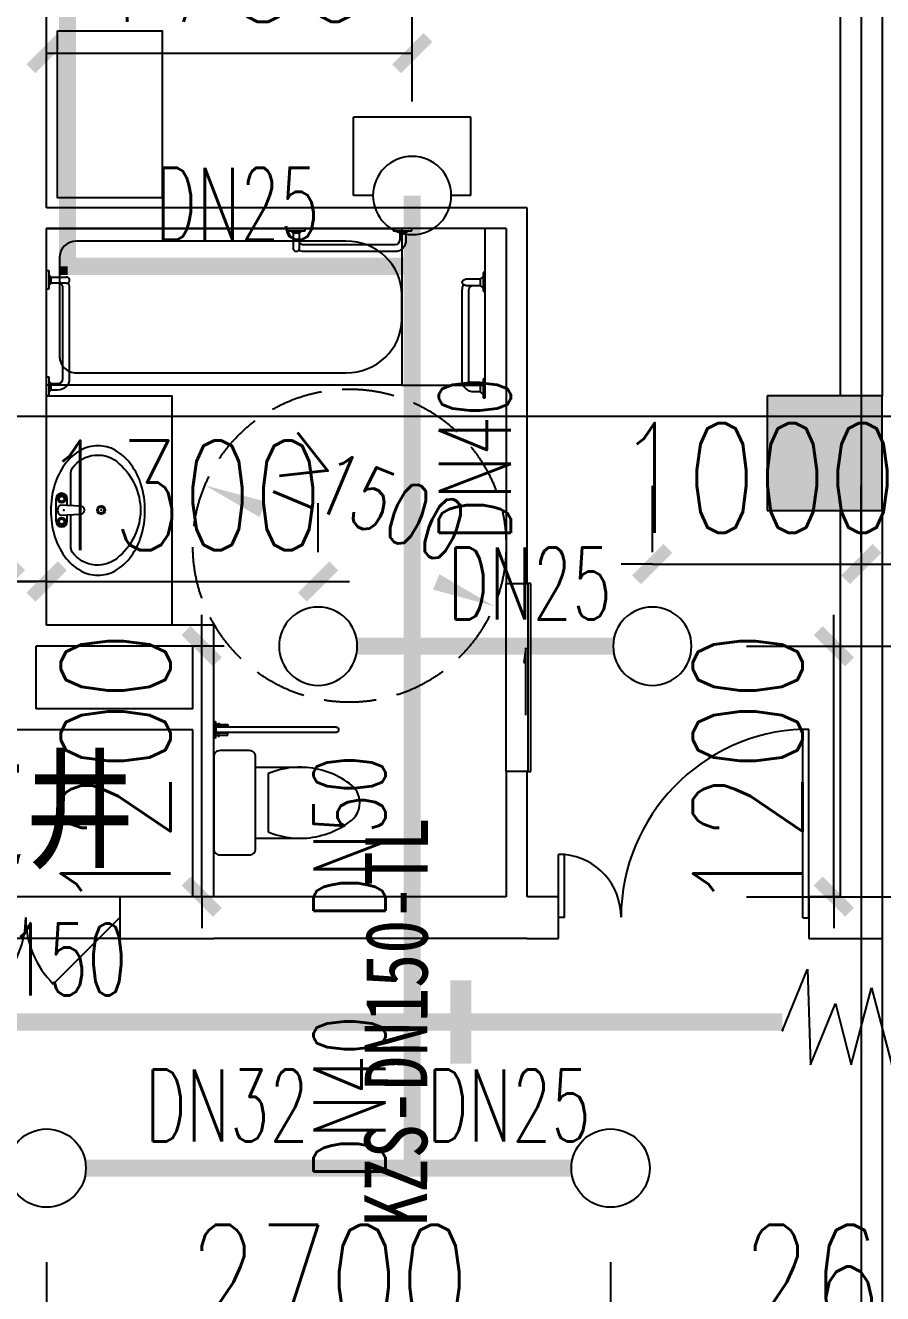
# Model space of a CAD drawing. Extents: x 0 to 2838408, y -923048 to 203859.
# Drawn here: x 2725261 to 2729365, y -200893 to -194818 of the extents above; entities that cross this region are included whole.
import ezdxf
from ezdxf.enums import TextEntityAlignment as Align

# ---------------------------------------------------------------- set-up
doc = ezdxf.new("R2010")
doc.units = 0
doc.header["$LTSCALE"] = 1000
doc.linetypes.add('DASH', pattern=[0.35, 0.25, -0.1])
for name, color, linetype in [('CLAYER', 7, 'Continuous'), ('COLUMN', 9, 'Continuous'), ('DIM_SYMB', 3, 'Continuous'), ('DIM_喷淋', 3, 'Continuous'), ('DOOR_FIRE', 4, 'Continuous'), ('DOTE', 8, 'Continuous'), ('EQUIP_喷头', 7, 'Continuous'), ('fur', 253, 'Continuous'), ('LVTRY', 6, 'Continuous'), ('PIPE-喷淋', 6, 'Continuous'), ('PUB_HATCH', 8, 'Continuous'), ('PUB_TEXT', 7, 'Continuous'), ('TEXT_喷淋', 7, 'Continuous'), ('TWT_DIM', 3, 'Continuous'), ('VALVE_喷淋', 7, 'Continuous'), ('WALL', 9, 'Continuous'), ('WINDOW', 4, 'Continuous'), ('XREF', 8, 'Continuous'), ('抗震支吊架', 2, 'Continuous'), ('洁具', 213, 'Continuous')]:
    doc.layers.add(name, color=color, linetype=linetype)
doc.styles.add('_TCH_DIM', font='SIMPLEX', dxfattribs={"bigfont": 'GBCBIG'})
doc.styles.add('_TCH_DIM_T3', font='SIMPLEX', dxfattribs={"width": 0.75, "bigfont": 'HZTXT'})
doc.styles.add('_TWT_PIPEDN', font='SIMPLEX', dxfattribs={"width": 0.8, "height": 2.3, "bigfont": 'HZTXT'})
doc.styles.add('kzcad', font='', dxfattribs={"width": 0.8})
doc.styles.get("Standard").update_dxf_attribs({"font": 'geniso.shx', "bigfont": 'hztxt.shx'})
doc.styles.get('kzcad').set_extended_font_data('SimSun')
doc.dimstyles.new('_TWT_ARCH&&150', dxfattribs={"dimtxt": 525, "dimasz": 150, "dimexe": 375, "dimexo": 450, "dimgap": 150, "dimtad": 1, "dimdec": 0, "dimzin": 0, "dimdsep": 46, "dimtxsty": '_TCH_DIM_T3', "dimblk": 'ARCHTICK', "dimcen": 0.09, "dimclrt": 7, "dimazin": 2, "dimtfac": 1, "dimtdec": 0, "dimtix": 1, "dimtmove": 2, "dimatfit": 3, "dimfxl": 1, "dimtolj": 1, "dimtzin": 0, "dimarcsym": 0})

# ---------------------------------------------------------------- blocks, each defined once
blk = doc.blocks.new('A$C9f263cac')
at = {"linetype": 'DASH'}
blk.add_circle((0, 0), 750, dxfattribs=at)
at = {"layer": 'DIM_SYMB'}
for points in [[(0, 0, 0, 0, 0), (-692, 289.3, 0, 80, 0), (-415.2, 173.6, 0, 0, 0)], [(0, 0, 0, 0, 0), (692, -289.3, 0, 80, 0), (415.2, -173.6, 0, 0, 0)]]:
    blk.add_lwpolyline(points, format="xyseb", dxfattribs=at)
at = {"layer": 'PUB_TEXT', "color": 7, "style": '_TCH_DIM'}
blk.add_text('≥', height=337.6, rotation=337.3097, dxfattribs=at).set_placement((-419.5, 282.3))
at = {"layer": 'PUB_TEXT', "color": 7, "style": '_TCH_DIM', "width": 0.705882}
blk.add_text('1500', height=297.5, rotation=337.3097, dxfattribs=at).set_placement((-192.8, 187.5))
blk = doc.blocks.new('$DorLib2D$00000116')
at = {"color": 0}
for p, q in [((-0.5, 0), (-0.1464, 0.3536)), ((0.5, 0), (0.1464, 0.3536))]:
    blk.add_line(p, q, dxfattribs=at)
for centre, start, end in [((-0.5, 0), 0, 45), ((0.5, 0), 135, 180)]:
    blk.add_arc(centre, 0.5, start, end, dxfattribs=at)
blk = doc.blocks.new('$DorLib2D$00000225')
at = {"color": 0}
for p, q in [((0.475, -0.0014), (0.475, 0.7521)), ((0.475, 0.7521), (0.5, 0.7521)), ((0.5, -0.0014), (0.5, 0.7521)), ((-0.5, 0), (-0.5, 0.252)), ((-0.475, 0.252), (-0.5, 0.252)), ((-0.475, 0), (-0.475, 0.252)), ((-0.475, 0), (-0.5, 0)), ((0.475, -0.0014), (0.5, -0.0014))]:
    blk.add_line(p, q, dxfattribs=at)
for centre, radius, start, end in [((0.5046, -0.0019), 0.7546, 92.2493, 179.7238), ((-0.5008, 0.0026), 0.2508, 359.7899, 84.0974)]:
    blk.add_arc(centre, radius, start, end, dxfattribs=at)
blk = doc.blocks.new('$plan$00002936')
at = {"layer": '洁具'}
for p, q in [((-44.8, 0), (44.8, 0)), ((44.8, 0), (44.8, -10.3)), ((-555.2, 0), (-465.5, 0)), ((-555.2, -10.3), (-555.2, 0)), ((-465.5, -10.3), (-555.2, -10.3)), ((-538.5, -10.3), (-527.3, -22.3)), ((-527.3, -22.3), (-497.4, -22.3)), ((-527.3, -22.3), (-527.3, -52.7)), ((-497.4, -22.3), (-486.1, -10.3)), ((-497.4, -22.3), (-497.4, -52.7)), ((-465.5, 0), (-465.5, -10.3)), ((-44.8, -10.3), (-44.8, 0)), ((44.8, -10.3), (-44.8, -10.3)), ((-28.1, -10.3), (-16.9, -22.3)), ((-16.9, -22.3), (13, -22.3)), ((-16.9, -94), (-16.9, -22.3)), ((13, -22.3), (24.3, -10.3)), ((13, -22.3), (13, -94)), ((-473.9, -77.9), (-38.4, -77.9)), ((-473.9, -110), (-38.4, -110)), ((-1.9, -110), (-1.9, -110))]:
    blk.add_line(p, q, dxfattribs=at)
for centre, major_axis, start_param, end_param in [((-473.9, -52.7), (0, 57.3), 1.570798, 3.141592), ((-473.9, -52.7), (0, 25.2), 1.570801, 3.141589), ((-38.4, -52.7), (0, 25.2), 3.141577, 4.303054), ((-38.4, -52.7), (0, 57.3), 3.141596, 3.619177), ((-1.9, -94), (0, 16), 1.570785, 3.141583), ((-1.9, -94), (0, 16), 3.141592, 4.71239)]:
    blk.add_ellipse(centre, major_axis=major_axis, ratio=0.931835, start_param=start_param, end_param=end_param, dxfattribs=at)
blk = doc.blocks.new('$lvtry$00000196')
at = {"color": 0}
for points in [[(219.4, -384.7, 0.106486), (288.5, -307.6, 0.130324), (310.3, -225.4, 0.130324), (288.5, -143.1, 0.106486), (219.4, -66, 0.084172), (122.7, -18.1, 0.073176), (0, 0, 0.073176), (-122.7, -18.1, 0.084172), (-219.4, -66, 0.106486), (-288.5, -143.1, 0.130324), (-310.3, -225.4, 0.130324), (-288.5, -307.6, 0.106486), (-219.4, -384.7, 0.084172), (-122.7, -432.7, 0.073176), (0, -450.7, 0.073176), (122.7, -432.7, 0.084172)], [(-21.8, -44.3), (-17.3, -142, 1), (21, -142), (25.6, -44.3, 0.493794)]]:
    blk.add_lwpolyline(points, format="xyb", close=True, dxfattribs=at)
for points in [[(-52.4, -25.1), (56.2, -25.1)], [(-52.4, -78), (-20.3, -78)], [(24, -78), (56.2, -78)]]:
    blk.add_lwpolyline(points, dxfattribs=at)
for points in [[(-217.8, -329.4, -0.467303), (-199.2, -102.7, -0.154885), (-179, -96.3), (-17.3, -96.3, -0.154885)], [(21, -96.3), (182.8, -96.3, -0.154885), (203, -102.7, -0.467303), (221.6, -329.4, -0.210278), (1.9, -429.5, -0.210278), (-217.8, -329.4, -0.467303)]]:
    blk.add_lwpolyline(points, format="xyb", dxfattribs=at)
for centre, radius in [((-52.4, -51.6), 19.4), ((-52.4, -51.6), 12.6), ((56.2, -51.6), 19.4), ((56.2, -51.6), 12.6), ((1.9, -241), 19.7), ((1.9, -241), 14.7)]:
    blk.add_circle(centre, radius, dxfattribs=at)
for centre, start, end in [((-52.4, -51.6), 90, 270), ((56.2, -51.6), 270, 90)]:
    blk.add_arc(centre, 26.5, start, end, dxfattribs=at)
for p in [(1.9, -62.4), (1.9, -241)]:
    blk.add_point(p, dxfattribs=at)
blk = doc.blocks.new('$plan$00002967')
at = {"layer": '洁具'}
for p, q in [((1348.8, -59.7), (134, -59.7)), ((58.6, -136.4), (58.6, -613.6)), ((1599.9, -434.7), (1599.9, -315.3)), ((134, -690.3), (1348.8, -690.3))]:
    blk.add_line(p, q, dxfattribs=at)
blk.add_lwpolyline([(0, -750), (0, 0), (1599.9, 0), (1599.9, -750)], close=True, dxfattribs=at)
for centre, major_axis, start_param, end_param in [((134, -136.4), (0, 76.7), 0, 1.570796), ((1348.8, -315.3), (0, 255.7), -1.570796, 0), ((201, -375), (0, 42.6), 1.570796326795708, 7.853981633975295), ((1348.8, -434.7), (0, 255.7), 3.141593, 4.712389), ((134, -613.6), (0, 76.7), 1.570796, 3.141593)]:
    blk.add_ellipse(centre, major_axis=major_axis, ratio=0.98237, start_param=start_param, end_param=end_param, dxfattribs=at)
blk = doc.blocks.new('$plan$00002937')
at = {"layer": '洁具'}
for p, q in [((-12.4, 13.3), (-585, 13.3)), ((-67, 25.5), (-67, 16.3)), ((-8.3, 25.5), (-67, 25.5)), ((-67, 16.3), (-8.3, 16.3)), ((-27.9, 30.5), (-27.9, 25.5)), ((-19.7, 30.5), (-27.9, 30.5)), ((-27.9, 25.5), (-19.7, 25.5)), ((-19.7, 25.5), (-19.7, 30.5)), ((-12.4, -13.3), (-12.4, 13.3)), ((-8.3, 40), (-8.3, -40)), ((0, 40), (-8.3, 40)), ((-8.3, 16.3), (-8.3, 25.5)), ((0, -40), (0, 40)), ((-585, -13.3), (-12.4, -13.3)), ((-67, -25.5), (-67, -16.3)), ((-67, -16.3), (-8.3, -16.3)), ((-8.3, -25.5), (-67, -25.5)), ((-27.9, -30.5), (-27.9, -25.5)), ((-27.9, -25.5), (-19.7, -25.5)), ((-19.7, -30.5), (-27.9, -30.5)), ((-19.7, -25.5), (-19.7, -30.5)), ((-8.3, -16.3), (-8.3, -25.5)), ((-8.3, -40), (0, -40))]:
    blk.add_line(p, q, dxfattribs=at)
blk.add_ellipse((-585, 0), major_axis=(0, -13.3), ratio=0.97507, start_param=3.141592, end_param=6.283185, dxfattribs=at)
blk = doc.blocks.new('$plan$00002826')
at = {"layer": '洁具', "color": 7}
blk.add_line((-260.4, -139.7), (-260.4, 139.7), dxfattribs=at)
at = {"layer": '洁具'}
blk.add_line((-200, 169.7), (-200, -169.7), dxfattribs=at)
blk.add_lwpolyline([(-650.1, 91.6, 0.537872), (-650.1, -91.6, 0.149947), (-430.4, -169.7), (-200, -169.7), (-200, -220, 0.414214), (-170, -250), (-30, -250, 0.414214), (0, -220), (0, 220, 0.414214), (-30, 250), (-170, 250, 0.414214), (-200, 220), (-200, 169.7), (-430.4, 169.7, 0.149947)], format="xyb", close=True, dxfattribs=at)
at = {"layer": '洁具', "color": 7}
for centre, start, end in [((-412.8, -227.4), 67.45048, 91.47253), ((-412.8, 227.4), 268.63393, 292.54952)]:
    blk.add_arc(centre, 397.5, start, end, dxfattribs=at)
blk = doc.blocks.new('$DorLib2D$00000129')
at = {"color": 0, "linetype": 'Continuous'}
for p, q in [((-0.5, 0.545), (-0.5, 0.6866)), ((-0.5, 0.6866), (0.5, 0.6866)), ((0.5, 0.6866), (0.5, 0.545)), ((0.5, 0.545), (-0.5, 0.545)), ((-0.5, 0.5), (-0.5, 0.545)), ((0.5, 0.5), (0.5, 0.545)), ((-0.2, 0.4375), (0.1584, 0.4375)), ((0.1584, 0.4375), (0.0804, 0.3408)), ((0.0804, 0.3408), (0.0804, 0.4375))]:
    blk.add_line(p, q, dxfattribs=at)
blk = doc.blocks.new('1F1')
at = {"layer": 'PUB_HATCH'}
blk.add_hatch(color=256, dxfattribs=at).paths.add_polyline_path([(2393316.7, -196592.2), (2392766.7, -196592.2), (2392766.7, -197142.2), (2393316.7, -197142.2)])
blk.add_lwpolyline([(2389369.4, -194844.6), (2389869.4, -194844.6), (2389869.4, -195644.6), (2389369.4, -195644.6)], close=True)
at = {"layer": 'COLUMN'}
for p, q in [((2393316.7, -196592.2), (2392766.7, -196592.2)), ((2392766.7, -196592.2), (2392766.7, -197142.2)), ((2393316.7, -197142.2), (2393316.7, -196592.2)), ((2392766.7, -197142.2), (2393316.7, -197142.2))]:
    blk.add_line(p, q, dxfattribs=at)
at = {"layer": 'DOOR_FIRE'}
for p, q in [((2389666.7, -198992.2), (2388766.7, -198992.2)), ((2389666.7, -199192.2), (2388766.7, -199192.2))]:
    blk.add_line(p, q, dxfattribs=at)
at = {"layer": 'DOTE'}
for p, q in [((2393216.7, -187892.2), (2393216.7, -271092.2)), ((2453916.7, -196692.2), (2343216.7, -196692.2))]:
    blk.add_line(p, q, dxfattribs=at)
at = {"layer": 'fur'}
blk.add_line((2393316.7, -199192.2), (2393316.7, -201392.2), dxfattribs=at)
at = {"layer": 'LVTRY'}
blk.add_lwpolyline([(2389316.7, -197692.2), (2389316.7, -196592.2), (2389916.7, -196592.2), (2389916.7, -197692.2)], close=True, dxfattribs=at)
at = {"layer": 'WALL'}
for p, q in [((2389316.7, -195692.2), (2389316.7, -191642.2)), ((2393116.7, -191942.2), (2393116.7, -196592.2)), ((2393316.7, -191942.2), (2393316.7, -196592.2)), ((2391616.7, -195692.2), (2389316.7, -195692.2)), ((2391616.7, -197492.2), (2391616.7, -195692.2)), ((2389316.7, -197692.2), (2389316.7, -195792.2)), ((2391516.7, -195792.2), (2389316.7, -195792.2)), ((2391516.7, -195792.2), (2391516.7, -197492.2)), ((2393116.7, -197142.2), (2393116.7, -198992.2)), ((2393316.7, -197142.2), (2393316.7, -199192.2)), ((2391516.7, -197492.2), (2391616.7, -197492.2)), ((2390116.7, -197692.2), (2389316.7, -197692.2)), ((2390116.7, -198192.2), (2390116.7, -197692.2)), ((2390016.7, -197792.2), (2389266.7, -197792.2)), ((2389266.7, -198092.2), (2389266.7, -197792.2)), ((2390016.7, -198092.2), (2390016.7, -197792.2)), ((2390016.7, -198092.2), (2389266.7, -198092.2)), ((2389216.7, -198192.2), (2388416.7, -198192.2)), ((2390016.7, -198192.2), (2389216.7, -198192.2)), ((2390016.7, -198992.2), (2390016.7, -198192.2)), ((2390116.7, -198992.2), (2390116.7, -198192.2)), ((2391616.7, -198392.2), (2391516.7, -198392.2)), ((2391516.7, -198392.2), (2391516.7, -198992.2)), ((2391616.7, -198992.2), (2391616.7, -198392.2)), ((2390016.7, -198992.2), (2389666.7, -198992.2)), ((2389666.7, -198992.2), (2389666.7, -199192.2)), ((2391516.7, -198992.2), (2390116.7, -198992.2)), ((2391766.7, -198992.2), (2391616.7, -198992.2)), ((2391766.7, -199192.2), (2391766.7, -198992.2)), ((2393116.7, -198992.2), (2392966.7, -198992.2)), ((2392966.7, -198992.2), (2392966.7, -199192.2)), ((2389666.7, -199192.2), (2390116.7, -199192.2)), ((2391616.7, -199192.2), (2390116.7, -199192.2)), ((2391616.7, -199192.2), (2391766.7, -199192.2)), ((2392966.7, -199192.2), (2393316.7, -199192.2))]:
    blk.add_line(p, q, dxfattribs=at)
at = {"layer": 'WINDOW'}
blk.add_line((2391516.7, -198392.2), (2391516.7, -197492.2), dxfattribs=at)
at = {"layer": '洁具'}
blk.add_lwpolyline([(2391016.7, -196542.2), (2391416.7, -196542.2), (2391416.7, -195792.2), (2391016.7, -195792.2)], close=True, dxfattribs=at)
at = {"xscale": 1.062551725044816}
blk.add_blockref('$plan$00002967', (2389316.7, -195792.2), dxfattribs=at)
at = {"yscale": -1}
for name, p, rotation in [('$plan$00002936', (2390509.7, -195792.2), 180), ('$plan$00002936', (2391416.7, -196046.8), 90), ('$plan$00002937', (2390116.7, -198192.2), 179.9999999999999)]:
    blk.add_blockref(name, p, dxfattribs=dict(at, rotation=rotation))
for name, p, rotation in [('$plan$00002936', (2389316.7, -196037), 90), ('$plan$00002826', (2390116.7, -198542.2), 180)]:
    blk.add_blockref(name, p, dxfattribs=dict(rotation=rotation))
blk.add_blockref('A$C9f263cac', (2390766.7, -197310.8))
at = {"layer": 'DOOR_FIRE', "xscale": 900, "yscale": 900, "zscale": 200, "rotation": 180}
blk.add_blockref('$DorLib2D$00000116', (2389216.7, -199092.2), dxfattribs=at)
at = {"layer": 'LVTRY', "rotation": 90}
blk.add_blockref('$lvtry$00000196', (2389336.7, -197142.2), dxfattribs=at)
at = {"layer": 'WINDOW'}
for name, p, xscale, yscale, zscale, rotation in [('$DorLib2D$00000129', (2391566.7, -197942.2), 900, -100, 900, 90), ('$DorLib2D$00000225', (2392366.7, -199092.2), -1200, -1200, -1200, 180)]:
    blk.add_blockref(name, p, dxfattribs=dict(at, xscale=xscale, yscale=yscale, zscale=zscale, rotation=rotation))
at = {"layer": 'CLAYER'}
blk.add_text('管道井', height=525, dxfattribs=at).set_placement((2388162.7, -198855.2))
blk = doc.blocks.new('_ArchTick')
at = {"color": 0, "linetype": 'ByBlock', "const_width": 0.4}
blk.add_lwpolyline([(-0.5, -0.5), (0.5, 0.5)], dxfattribs=at)
blk = doc.blocks.new('*D1492')
at = {"layer": 'Defpoints', "color": 0, "linetype": 'ByBlock', "transparency": 16777216}
for p in [(2726662.5, -197482.4), (2725362.5, -197792.2), (2726662.5, -197792.2)]:
    blk.add_point(p, dxfattribs=at)
at = {"layer": 'TWT_DIM', "color": 0, "linetype": 'ByBlock', "lineweight": -2, "transparency": 16777216}
for p, q in [((2725362.5, -197342.2), (2725362.5, -197107.4)), ((2726662.5, -197342.2), (2726662.5, -197107.4)), ((2725362.5, -197482.4), (2725212.5, -197482.4)), ((2725362.5, -197482.4), (2726662.5, -197482.4)), ((2726662.5, -197482.4), (2726812.5, -197482.4))]:
    blk.add_line(p, q, dxfattribs=at)
at = {"layer": 'TWT_DIM', "color": 0, "linetype": 'ByBlock', "lineweight": -2, "transparency": 16777216, "xscale": 150, "yscale": 150, "zscale": 150}
blk.add_blockref('_ArchTick', (2725362.5, -197482.4), dxfattribs=at)
at = {"layer": 'TWT_DIM', "color": 0, "linetype": 'ByBlock', "lineweight": -2, "transparency": 16777216, "xscale": 150, "yscale": 150, "zscale": 150, "rotation": 180}
blk.add_blockref('_ArchTick', (2726662.5, -197482.4), dxfattribs=at)
at = {"layer": 'TWT_DIM', "color": 7, "linetype": 'ByBlock', "transparency": 16777216, "insert": (2726012.5, -197069.9), "char_height": 525, "attachment_point": 5, "style": '_TCH_DIM_T3'}
blk.add_mtext('\\A1;1300', dxfattribs=at)
blk = doc.blocks.new('*D1493')
at = {"layer": 'Defpoints', "color": 0, "linetype": 'ByBlock', "transparency": 16777216}
for p in [(2725162.5, -197482.4), (2723862.5, -197792.2), (2725162.5, -197792.2)]:
    blk.add_point(p, dxfattribs=at)
at = {"layer": 'TWT_DIM', "color": 0, "linetype": 'ByBlock', "lineweight": -2, "transparency": 16777216}
for p, q in [((2723862.5, -197342.2), (2723862.5, -197107.4)), ((2725162.5, -197342.2), (2725162.5, -197107.4)), ((2723862.5, -197482.4), (2723712.5, -197482.4)), ((2723862.5, -197482.4), (2725162.5, -197482.4)), ((2725162.5, -197482.4), (2725312.5, -197482.4))]:
    blk.add_line(p, q, dxfattribs=at)
at = {"layer": 'TWT_DIM', "color": 0, "linetype": 'ByBlock', "lineweight": -2, "transparency": 16777216, "xscale": 150, "yscale": 150, "zscale": 150}
blk.add_blockref('_ArchTick', (2723862.5, -197482.4), dxfattribs=at)
at = {"layer": 'TWT_DIM', "color": 0, "linetype": 'ByBlock', "lineweight": -2, "transparency": 16777216, "xscale": 150, "yscale": 150, "zscale": 150, "rotation": 180}
blk.add_blockref('_ArchTick', (2725162.5, -197482.4), dxfattribs=at)
at = {"layer": 'TWT_DIM', "color": 7, "linetype": 'ByBlock', "transparency": 16777216, "insert": (2724512.5, -197069.9), "char_height": 525, "attachment_point": 5, "style": '_TCH_DIM_T3'}
blk.add_mtext('\\A1;1300', dxfattribs=at)
blk = doc.blocks.new('*D1505')
at = {"layer": 'Defpoints', "color": 0, "linetype": 'ByBlock', "transparency": 16777216}
for p in [(2727112.5, -194951.1), (2725362.5, -195633.4), (2727112.5, -195633.4)]:
    blk.add_point(p, dxfattribs=at)
at = {"layer": 'TWT_DIM', "color": 0, "linetype": 'ByBlock', "lineweight": -2, "transparency": 16777216}
for p, q in [((2725362.5, -195183.4), (2725362.5, -194576.1)), ((2727112.5, -195183.4), (2727112.5, -194576.1)), ((2725362.5, -194951.1), (2727112.5, -194951.1))]:
    blk.add_line(p, q, dxfattribs=at)
at = {"layer": 'TWT_DIM', "color": 0, "linetype": 'ByBlock', "lineweight": -2, "transparency": 16777216, "xscale": 150, "yscale": 150, "zscale": 150, "rotation": 180}
blk.add_blockref('_ArchTick', (2725362.5, -194951.1), dxfattribs=at)
at = {"layer": 'TWT_DIM', "color": 0, "linetype": 'ByBlock', "lineweight": -2, "transparency": 16777216, "xscale": 150, "yscale": 150, "zscale": 150}
blk.add_blockref('_ArchTick', (2727112.5, -194951.1), dxfattribs=at)
at = {"layer": 'TWT_DIM', "color": 7, "linetype": 'ByBlock', "transparency": 16777216, "insert": (2726237.5, -194538.6), "char_height": 525, "attachment_point": 5, "style": '_TCH_DIM_T3'}
blk.add_mtext('\\A1;1750', dxfattribs=at)
blk = doc.blocks.new('*D1506')
at = {"layer": 'Defpoints', "color": 0, "linetype": 'ByBlock', "transparency": 16777216}
for p in [(2729262.5, -197398.8), (2728262.5, -197792.2), (2729262.5, -197792.2)]:
    blk.add_point(p, dxfattribs=at)
at = {"layer": 'TWT_DIM', "color": 0, "linetype": 'ByBlock', "lineweight": -2, "transparency": 16777216}
for p, q in [((2728262.5, -197342.2), (2728262.5, -197023.8)), ((2729262.5, -197342.2), (2729262.5, -197023.8)), ((2728262.5, -197398.8), (2728112.5, -197398.8)), ((2728262.5, -197398.8), (2729262.5, -197398.8)), ((2729262.5, -197398.8), (2729412.5, -197398.8))]:
    blk.add_line(p, q, dxfattribs=at)
at = {"layer": 'TWT_DIM', "color": 0, "linetype": 'ByBlock', "lineweight": -2, "transparency": 16777216, "xscale": 150, "yscale": 150, "zscale": 150}
blk.add_blockref('_ArchTick', (2728262.5, -197398.8), dxfattribs=at)
at = {"layer": 'TWT_DIM', "color": 0, "linetype": 'ByBlock', "lineweight": -2, "transparency": 16777216, "xscale": 150, "yscale": 150, "zscale": 150, "rotation": 180}
blk.add_blockref('_ArchTick', (2729262.5, -197398.8), dxfattribs=at)
at = {"layer": 'TWT_DIM', "color": 7, "linetype": 'ByBlock', "transparency": 16777216, "insert": (2728762.5, -196986.3), "char_height": 525, "attachment_point": 5, "style": '_TCH_DIM_T3'}
blk.add_mtext('\\A1;1000', dxfattribs=at)
blk = doc.blocks.new('*D1507')
at = {"layer": 'Defpoints', "color": 0, "linetype": 'ByBlock', "transparency": 16777216}
for p in [(2726104.8, -197792.2), (2726662.5, -197792.2), (2726662.5, -198992.2)]:
    blk.add_point(p, dxfattribs=at)
at = {"layer": 'TWT_DIM', "color": 0, "linetype": 'ByBlock', "lineweight": -2, "transparency": 16777216}
for p, q in [((2726104.8, -197792.2), (2726104.8, -197642.2)), ((2726212.5, -197792.2), (2725729.8, -197792.2)), ((2726104.8, -198992.2), (2726104.8, -197792.2)), ((2726212.5, -198992.2), (2725729.8, -198992.2)), ((2726104.8, -198992.2), (2726104.8, -199142.2))]:
    blk.add_line(p, q, dxfattribs=at)
at = {"layer": 'TWT_DIM', "color": 0, "linetype": 'ByBlock', "lineweight": -2, "transparency": 16777216, "xscale": 150, "yscale": 150, "zscale": 150}
for p, rotation in [((2726104.8, -197792.2), 270), ((2726104.8, -198992.2), 90)]:
    blk.add_blockref('_ArchTick', p, dxfattribs=dict(at, rotation=rotation))
at = {"layer": 'TWT_DIM', "color": 7, "linetype": 'ByBlock', "transparency": 16777216, "insert": (2725692.3, -198392.2), "char_height": 525, "attachment_point": 5, "rotation": 90, "style": '_TCH_DIM_T3'}
blk.add_mtext('\\A1;1200', dxfattribs=at)
blk = doc.blocks.new('*D1508')
at = {"layer": 'Defpoints', "color": 0, "linetype": 'ByBlock', "transparency": 16777216}
for p in [(2728262.5, -197792.2), (2729131.8, -197792.2), (2728262.5, -198992.2)]:
    blk.add_point(p, dxfattribs=at)
at = {"layer": 'TWT_DIM', "color": 0, "linetype": 'ByBlock', "lineweight": -2, "transparency": 16777216}
for p, q in [((2729131.8, -197792.2), (2729131.8, -197642.2)), ((2728712.5, -197792.2), (2729506.8, -197792.2)), ((2729131.8, -198992.2), (2729131.8, -197792.2)), ((2728712.5, -198992.2), (2729506.8, -198992.2)), ((2729131.8, -198992.2), (2729131.8, -199142.2))]:
    blk.add_line(p, q, dxfattribs=at)
at = {"layer": 'TWT_DIM', "color": 0, "linetype": 'ByBlock', "lineweight": -2, "transparency": 16777216, "xscale": 150, "yscale": 150, "zscale": 150}
for p, rotation in [((2729131.8, -197792.2), 270), ((2729131.8, -198992.2), 90)]:
    blk.add_blockref('_ArchTick', p, dxfattribs=dict(at, rotation=rotation))
at = {"layer": 'TWT_DIM', "color": 7, "linetype": 'ByBlock', "transparency": 16777216, "insert": (2728719.3, -198392.2), "char_height": 525, "attachment_point": 5, "rotation": 90, "style": '_TCH_DIM_T3'}
blk.add_mtext('\\A1;1200', dxfattribs=at)
blk = doc.blocks.new('*D3121')
at = {"layer": 'Defpoints', "color": 0, "linetype": 'ByBlock', "transparency": 16777216}
for p in [(2728062.5, -200292.2), (2730662.5, -200292.2), (2730662.5, -201238.8)]:
    blk.add_point(p, dxfattribs=at)
at = {"layer": 'DIM_喷淋', "color": 0, "linetype": 'ByBlock', "lineweight": -2, "transparency": 16777216}
for p, q in [((2728062.5, -200742.2), (2728062.5, -201613.8)), ((2730662.5, -200742.2), (2730662.5, -201613.8)), ((2728062.5, -201238.8), (2730662.5, -201238.8))]:
    blk.add_line(p, q, dxfattribs=at)
at = {"layer": 'DIM_喷淋', "color": 0, "linetype": 'ByBlock', "lineweight": -2, "transparency": 16777216, "xscale": 150, "yscale": 150, "zscale": 150, "rotation": 180}
blk.add_blockref('_ArchTick', (2728062.5, -201238.8), dxfattribs=at)
at = {"layer": 'DIM_喷淋', "color": 0, "linetype": 'ByBlock', "lineweight": -2, "transparency": 16777216, "xscale": 150, "yscale": 150, "zscale": 150}
blk.add_blockref('_ArchTick', (2730662.5, -201238.8), dxfattribs=at)
at = {"layer": 'DIM_喷淋', "color": 7, "linetype": 'ByBlock', "transparency": 16777216, "insert": (2729362.5, -200826.3), "char_height": 525, "attachment_point": 5, "style": '_TCH_DIM_T3'}
blk.add_mtext('\\A1;2600', dxfattribs=at)
blk = doc.blocks.new('*D3122')
at = {"layer": 'Defpoints', "color": 0, "linetype": 'ByBlock', "transparency": 16777216}
for p in [(2725362.5, -200292.2), (2728062.5, -200292.2), (2728062.5, -201238.8)]:
    blk.add_point(p, dxfattribs=at)
at = {"layer": 'DIM_喷淋', "color": 0, "linetype": 'ByBlock', "lineweight": -2, "transparency": 16777216}
for p, q in [((2725362.5, -200742.2), (2725362.5, -201613.8)), ((2728062.5, -200742.2), (2728062.5, -201613.8)), ((2725362.5, -201238.8), (2728062.5, -201238.8))]:
    blk.add_line(p, q, dxfattribs=at)
at = {"layer": 'DIM_喷淋', "color": 0, "linetype": 'ByBlock', "lineweight": -2, "transparency": 16777216, "xscale": 150, "yscale": 150, "zscale": 150, "rotation": 180}
blk.add_blockref('_ArchTick', (2725362.5, -201238.8), dxfattribs=at)
at = {"layer": 'DIM_喷淋', "color": 0, "linetype": 'ByBlock', "lineweight": -2, "transparency": 16777216, "xscale": 150, "yscale": 150, "zscale": 150}
blk.add_blockref('_ArchTick', (2728062.5, -201238.8), dxfattribs=at)
at = {"layer": 'DIM_喷淋', "color": 7, "linetype": 'ByBlock', "transparency": 16777216, "insert": (2726712.5, -200826.3), "char_height": 525, "attachment_point": 5, "style": '_TCH_DIM_T3'}
blk.add_mtext('\\A1;2700', dxfattribs=at)
blk = doc.blocks.new('*D3123')
at = {"layer": 'Defpoints', "color": 0, "linetype": 'ByBlock', "transparency": 16777216}
for p in [(2722662.5, -200292.2), (2725362.5, -200292.2), (2725362.5, -201238.8)]:
    blk.add_point(p, dxfattribs=at)
at = {"layer": 'DIM_喷淋', "color": 0, "linetype": 'ByBlock', "lineweight": -2, "transparency": 16777216}
for p, q in [((2722662.5, -200742.2), (2722662.5, -201613.8)), ((2725362.5, -200742.2), (2725362.5, -201613.8)), ((2722662.5, -201238.8), (2725362.5, -201238.8))]:
    blk.add_line(p, q, dxfattribs=at)
at = {"layer": 'DIM_喷淋', "color": 0, "linetype": 'ByBlock', "lineweight": -2, "transparency": 16777216, "xscale": 150, "yscale": 150, "zscale": 150, "rotation": 180}
blk.add_blockref('_ArchTick', (2722662.5, -201238.8), dxfattribs=at)
at = {"layer": 'DIM_喷淋', "color": 0, "linetype": 'ByBlock', "lineweight": -2, "transparency": 16777216, "xscale": 150, "yscale": 150, "zscale": 150}
blk.add_blockref('_ArchTick', (2725362.5, -201238.8), dxfattribs=at)
at = {"layer": 'DIM_喷淋', "color": 7, "linetype": 'ByBlock', "transparency": 16777216, "insert": (2724012.5, -200826.3), "char_height": 525, "attachment_point": 5, "style": '_TCH_DIM_T3'}
blk.add_mtext('\\A1;2700', dxfattribs=at)
blk = doc.blocks.new('*D3150')
at = {"layer": 'Defpoints', "color": 0, "linetype": 'ByBlock', "transparency": 16777216}
for p in [(2729262.5, -197398.8), (2728262.5, -197792.2), (2729262.5, -197792.2)]:
    blk.add_point(p, dxfattribs=at)
at = {"layer": 'TWT_DIM', "color": 0, "linetype": 'ByBlock', "lineweight": -2, "transparency": 16777216}
for p, q in [((2728262.5, -197342.2), (2728262.5, -197023.8)), ((2729262.5, -197342.2), (2729262.5, -197023.8)), ((2728262.5, -197398.8), (2728112.5, -197398.8)), ((2728262.5, -197398.8), (2729262.5, -197398.8)), ((2729262.5, -197398.8), (2729412.5, -197398.8))]:
    blk.add_line(p, q, dxfattribs=at)
at = {"layer": 'TWT_DIM', "color": 0, "linetype": 'ByBlock', "lineweight": -2, "transparency": 16777216, "xscale": 150, "yscale": 150, "zscale": 150}
blk.add_blockref('_ArchTick', (2728262.5, -197398.8), dxfattribs=at)
at = {"layer": 'TWT_DIM', "color": 0, "linetype": 'ByBlock', "lineweight": -2, "transparency": 16777216, "xscale": 150, "yscale": 150, "zscale": 150, "rotation": 180}
blk.add_blockref('_ArchTick', (2729262.5, -197398.8), dxfattribs=at)
at = {"layer": 'TWT_DIM', "color": 7, "linetype": 'ByBlock', "transparency": 16777216, "insert": (2728762.5, -196986.3), "char_height": 525, "attachment_point": 5, "style": '_TCH_DIM_T3'}
blk.add_mtext('\\A1;1000', dxfattribs=at)
blk = doc.blocks.new('*D3151')
at = {"layer": 'Defpoints', "color": 0, "linetype": 'ByBlock', "transparency": 16777216}
for p in [(2728262.5, -197792.2), (2729131.8, -197792.2), (2728262.5, -198992.2)]:
    blk.add_point(p, dxfattribs=at)
at = {"layer": 'TWT_DIM', "color": 0, "linetype": 'ByBlock', "lineweight": -2, "transparency": 16777216}
for p, q in [((2729131.8, -197792.2), (2729131.8, -197642.2)), ((2728712.5, -197792.2), (2729506.8, -197792.2)), ((2729131.8, -198992.2), (2729131.8, -197792.2)), ((2728712.5, -198992.2), (2729506.8, -198992.2)), ((2729131.8, -198992.2), (2729131.8, -199142.2))]:
    blk.add_line(p, q, dxfattribs=at)
at = {"layer": 'TWT_DIM', "color": 0, "linetype": 'ByBlock', "lineweight": -2, "transparency": 16777216, "xscale": 150, "yscale": 150, "zscale": 150}
for p, rotation in [((2729131.8, -197792.2), 270), ((2729131.8, -198992.2), 90)]:
    blk.add_blockref('_ArchTick', p, dxfattribs=dict(at, rotation=rotation))
at = {"layer": 'TWT_DIM', "color": 7, "linetype": 'ByBlock', "transparency": 16777216, "insert": (2728719.3, -198392.2), "char_height": 525, "attachment_point": 5, "rotation": 90, "style": '_TCH_DIM_T3'}
blk.add_mtext('\\A1;1200', dxfattribs=at)
blk = doc.blocks.new('$TwtSys$00000125')
blk.add_circle((0, 0, 0), 1)
blk = doc.blocks.new('$TwtSys$00000131')
for p, q in [((-1.5, 0), (-1.5, 2)), ((-1.5, 2), (1.5, 2)), ((1.5, 0, 0), (1.5, 2, 0)), ((-1.5, 0), (-1, 0)), ((1, 0, 0), (1.5, 0, 0))]:
    blk.add_line(p, q)
blk.add_circle((0, 0), 1)
blk = doc.blocks.new('$VALVE$00000546')
for p, q in [((-371, -30.1), (-282.4, 187.1)), ((-282.4, 187.1), (-270.9, -152.6)), ((17, -152.6), (72.4, 191.4)), ((72.4, 191.4), (130.7, -191.4)), ((130.7, -191.4), (210.8, 153.8)), ((210.8, 153.8), (260.6, -155.7)), ((-127, -152.6), (-54.9, 120.6)), ((-54.9, 120.6), (17, -152.6)), ((-270.9, -152.6), (-182.7, 65.5)), ((-182.7, 65.5), (-127, -152.6)), ((260.6, -155.7), (371, -30.1))]:
    blk.add_line(p, q)
for p in [(-371, -30.1), (371, -30.1)]:
    blk.add_point(p)

msp = doc.modelspace()

# ---------------------------------------------------------------- hatches: boundary and pattern name
at = {"layer": 'PIPE-喷淋', "linetype": 'ByBlock'}
for points in [[(2725462.5, -195972.9), (2725462.5, -196014.2), (2725421.3, -196014.2)], [(2725462.5, -195972.9), (2725421.3, -195972.9), (2725421.3, -196014.2)]]:
    msp.add_hatch(color=256, dxfattribs=at).paths.add_polyline_path(points)

# ---------------------------------------------------------------- linework, layer by layer
at = {"layer": 'PIPE-喷淋', "linetype": 'ByBlock', "ltscale": 1.5, "const_width": 82.5}
for points in [[(2725462.5, -195972.9), (2725462.5, -191742.2)], [(2727112.5, -195633.4), (2727112.5, -195972.9)], [(2727112.5, -195972.9), (2725462.5, -195972.9)], [(2727112.5, -197792.2), (2727112.5, -195972.9)], [(2726850, -197792.2), (2727112.5, -197792.2)], [(2727112.5, -197792.2), (2728075, -197792.2)], [(2727112.5, -197792.2), (2727112.5, -199592.2)], [(2723412.5, -199592.2), (2727112.5, -199592.2)], [(2727112.5, -200292.2), (2727112.5, -199592.2)], [(2727112.5, -199592.2), (2728885.3, -199592.2)], [(2725550, -200292.2), (2727112.5, -200292.2)], [(2727112.5, -200292.2), (2727875, -200292.2)]]:
    msp.add_lwpolyline(points, dxfattribs=at)
at = {"layer": '抗震支吊架', "color": 4, "const_width": 100}
msp.add_lwpolyline([(2727345.9, -199792.2), (2727345.9, -199392.2)], dxfattribs=at)

# ---------------------------------------------------------------- block references
at = {"layer": 'EQUIP_喷头', "linetype": 'ByBlock', "xscale": 187.5, "yscale": -187.5, "zscale": 187.5, "rotation": 180}
for name, p in [('$TwtSys$00000131', (2727112.5, -195633.4)), ('$TwtSys$00000125', (2726662.5, -197792.2)), ('$TwtSys$00000125', (2728262.5, -197792.2))]:
    msp.add_blockref(name, p, dxfattribs=at)
at = {"layer": 'EQUIP_喷头', "linetype": 'ByBlock', "xscale": 187.5, "yscale": 187.5, "zscale": 187.5}
for p in [(2725362.5, -200292.2), (2728062.5, -200292.2)]:
    msp.add_blockref('$TwtSys$00000125', p, dxfattribs=at)
at = {"layer": 'VALVE_喷淋', "linetype": 'ByBlock', "xscale": 1.35, "yscale": 1.35, "zscale": 1.35}
msp.add_blockref('$VALVE$00000546', (2729386.1, -199592.2), dxfattribs=at)
at = {"layer": 'XREF'}
msp.add_blockref('1F1', (336045.8, 0), dxfattribs=at)

# ---------------------------------------------------------------- texts
at = {"layer": 'TEXT_喷淋', "color": 251, "linetype": 'ByBlock', "style": '_TWT_PIPEDN', "width": 0.64}
for s, p in [('DN25', (2725882.7, -195845.4)), ('DN25', (2727282.7, -197664.7)), ('DN32', (2725832.7, -200164.7)), ('DN25', (2727182.7, -200164.7))]:
    msp.add_text(s, height=345, dxfattribs=at).set_placement(p)
for s, p in [('DN40', (2727585, -197287.4)), ('DN50', (2726985, -199097)), ('DN40', (2726985, -200347))]:
    msp.add_text(s, height=345, rotation=90, dxfattribs=at).set_placement(p)
at = {"layer": 'TEXT_喷淋', "linetype": 'ByBlock', "style": '_TWT_PIPEDN', "width": 0.64}
msp.add_text('DN150', height=345, dxfattribs=at).set_placement((2724773.6, -199464.7))
at = {"layer": '抗震支吊架', "color": 4, "style": 'kzcad', "width": 0.8}
msp.add_text('KZS-DN150-TL', height=300, rotation=89.88539, dxfattribs=at).set_placement((2727185.9, -199592.2), align=Align.CENTER)

# ---------------------------------------------------------------- dimensions: what is measured, and where the dimension line sits
at = {"layer": 'DIM_喷淋', "linetype": 'ByBlock'}
for p1, p2, picture, middle in [((2722662.5, -200292.2), (2725362.5, -200292.2), '*D3123', (2724012.5, -200826.3)), ((2725362.5, -200292.2), (2728062.5, -200292.2), '*D3122', (2726712.5, -200826.3)), ((2728062.5, -200292.2), (2730662.5, -200292.2), '*D3121', (2729362.5, -200826.3))]:
    dim = msp.add_aligned_dim(p1=p1, p2=p2, distance=-946.6, dimstyle='_TWT_ARCH&&150', dxfattribs=at)
    dim.commit()
    dim.dimension.update_dxf_attribs({"geometry": picture, "text_midpoint": middle})
at = {"layer": 'TWT_DIM', "linetype": 'ByBlock'}
for p1, p2, distance, picture, middle in [((2725362.5, -195633.4), (2727112.5, -195633.4), 682.4, '*D1505', (2726237.5, -194538.6)), ((2728262.5, -197792.2), (2729262.5, -197792.2), 393.4, '*D1506', (2728762.5, -196986.3)), ((2728262.5, -197792.2), (2729262.5, -197792.2), 393.4, '*D3150', (2728762.5, -196986.3)), ((2723862.5, -197792.2), (2725162.5, -197792.2), 309.8, '*D1493', (2724512.5, -197069.9)), ((2725362.5, -197792.2), (2726662.5, -197792.2), 309.8, '*D1492', (2726012.5, -197069.9)), ((2726662.5, -198992.2), (2726662.5, -197792.2), 557.7, '*D1507', (2725692.3, -198392.2)), ((2728262.5, -198992.2), (2728262.5, -197792.2), -869.3, '*D1508', (2728719.3, -198392.2)), ((2728262.5, -198992.2), (2728262.5, -197792.2), -869.3, '*D3151', (2728719.3, -198392.2))]:
    dim = msp.add_aligned_dim(p1=p1, p2=p2, distance=distance, dimstyle='_TWT_ARCH&&150', dxfattribs=at)
    dim.commit()
    dim.dimension.update_dxf_attribs({"geometry": picture, "text_midpoint": middle})

doc.saveas('drawing.dxf')
